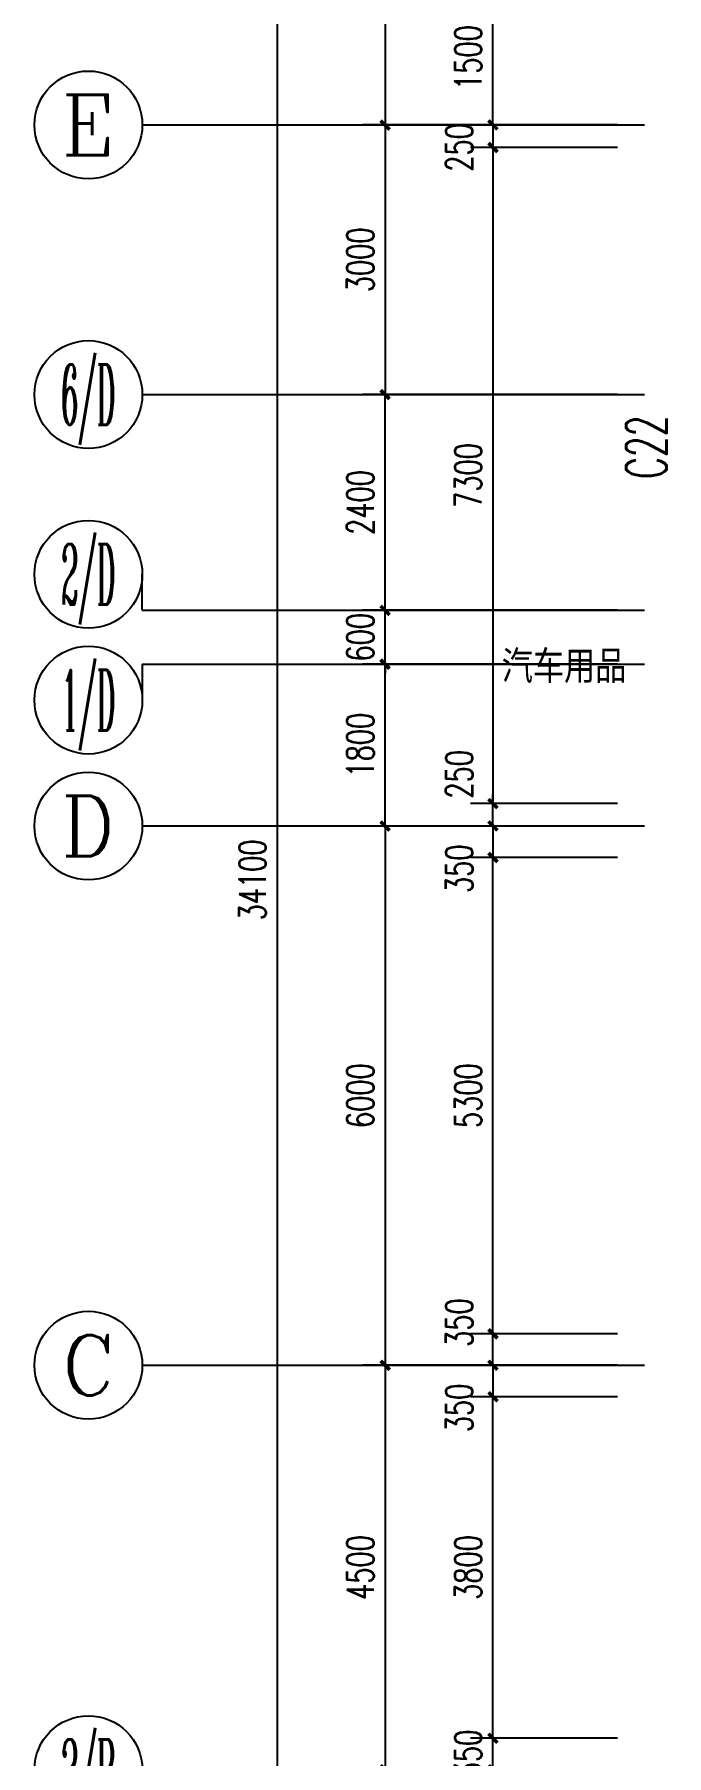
# Model space of a CAD drawing. Extents: x 392800 to 1041602, y -388882 to -94077.
# Drawn here: x 410058 to 417089, y -305442 to -286292 of the extents above; entities that cross this region are included whole.
import ezdxf
from ezdxf.enums import TextEntityAlignment as Align

# ---------------------------------------------------------------- set-up
doc = ezdxf.new("R2010")
doc.units = 0
doc.header["$LTSCALE"] = 1000
doc.header["$MEASUREMENT"] = 0
for name, color, linetype in [('AXIS_TEXT', 7, 'Continuous'), ('IBS-轴号', 160, 'Continuous'), ('IBS－外尺寸标注', 51, 'Continuous'), ('PUB_TEXT', 7, 'Continuous')]:
    doc.layers.add(name, color=color, linetype=linetype)
doc.layers.add('品类文字', color=7, linetype='Continuous', lineweight=5)
doc.styles.add('-仿宋_GB2312', font='', dxfattribs={"width": 0.8})
doc.styles.add('_HZFS', font='txt.shx', dxfattribs={"width": 0.6, "bigfont": 'HZFS.shx'})
doc.styles.add('_TCH_DIM_T3', font='SIMPLEX', dxfattribs={"width": 0.705882, "bigfont": 'GBCBIG'})
doc.styles.add('COMPLEX', font='COMPLEX')
doc.styles.get('-仿宋_GB2312').set_extended_font_data('FangSong_GB2312')
doc.dimstyles.new('_TCH_ARCH&&100', dxfattribs={"dimtxt": 297.5, "dimasz": 100, "dimexe": 250, "dimexo": 300, "dimgap": 126.25, "dimtad": 1, "dimdec": 0, "dimzin": 0, "dimdsep": 46, "dimtxsty": '_TCH_DIM_T3', "dimblk": 'ARCHTICK', "dimcen": 0.09, "dimclrt": 7, "dimazin": 2, "dimtfac": 1, "dimtdec": 0, "dimtix": 1, "dimtmove": 2, "dimatfit": 3, "dimfxl": 1, "dimtolj": 1, "dimtzin": 0, "dimarcsym": 0})

# ---------------------------------------------------------------- blocks, each defined once
blk = doc.blocks.new('_AXISO')
blk.add_circle((0, 0), 0.5)
at = {"layer": 'AXIS_TEXT', "style": 'COMPLEX', "width": 1.041667}
blk.add_attdef('A', text='', height=0.56, dxfattribs=at).set_placement((-0.25, -0.28), (0.25, -0.28), align=Align.FIT)
blk = doc.blocks.new('_ArchTick')
at = {"color": 0, "linetype": 'ByBlock', "const_width": 0.4}
blk.add_lwpolyline([(-0.5, -0.5), (0.5, 0.5)], dxfattribs=at)
blk = doc.blocks.new('*D412')
at = {"layer": 'Defpoints', "color": 0, "transparency": 16777216}
for p in [(413958, -290299), (416843, -290299), (416843, -292699)]:
    blk.add_point(p, dxfattribs=at)
at = {"layer": 'IBS－外尺寸标注', "color": 0, "lineweight": -2, "transparency": 16777216}
for p, q in [((416543, -290299), (413708, -290299)), ((413958, -292699), (413958, -290299)), ((416543, -292699), (413708, -292699))]:
    blk.add_line(p, q, dxfattribs=at)
at = {"layer": 'IBS－外尺寸标注', "color": 0, "lineweight": -2, "transparency": 16777216, "xscale": 100, "yscale": 100, "zscale": 100}
for p, rotation in [((413958, -290299), 90), ((413958, -292699), 270)]:
    blk.add_blockref('_ArchTick', p, dxfattribs=dict(at, rotation=rotation))
at = {"layer": 'IBS－外尺寸标注', "color": 7, "transparency": 16777216, "insert": (413683, -291499), "char_height": 297.5, "attachment_point": 5, "rotation": 90, "style": '_TCH_DIM_T3'}
blk.add_mtext('\\A1;2400', dxfattribs=at)
blk = doc.blocks.new('*D413')
at = {"layer": 'Defpoints', "color": 0, "transparency": 16777216}
for p in [(413958, -292699), (416843, -292699), (416843, -293299)]:
    blk.add_point(p, dxfattribs=at)
at = {"layer": 'IBS－外尺寸标注', "color": 0, "lineweight": -2, "transparency": 16777216}
for p, q in [((413958, -292699), (413958, -292599)), ((416543, -292699), (413708, -292699)), ((413958, -293299), (413958, -292699)), ((416543, -293299), (413708, -293299)), ((413958, -293299), (413958, -293399))]:
    blk.add_line(p, q, dxfattribs=at)
at = {"layer": 'IBS－外尺寸标注', "color": 0, "lineweight": -2, "transparency": 16777216, "xscale": 100, "yscale": 100, "zscale": 100}
for p, rotation in [((413958, -292699), 270), ((413958, -293299), 90)]:
    blk.add_blockref('_ArchTick', p, dxfattribs=dict(at, rotation=rotation))
at = {"layer": 'IBS－外尺寸标注', "color": 7, "transparency": 16777216, "insert": (413683, -292999), "char_height": 297.5, "attachment_point": 5, "rotation": 90, "style": '_TCH_DIM_T3'}
blk.add_mtext('\\A1;600', dxfattribs=at)
blk = doc.blocks.new('*D414')
at = {"layer": 'Defpoints', "color": 0, "transparency": 16777216}
for p in [(413958, -293299), (416843, -293299), (416843, -295099)]:
    blk.add_point(p, dxfattribs=at)
at = {"layer": 'IBS－外尺寸标注', "color": 0, "lineweight": -2, "transparency": 16777216}
for p, q in [((416543, -293299), (413708, -293299)), ((413958, -295099), (413958, -293299)), ((416543, -295099), (413708, -295099))]:
    blk.add_line(p, q, dxfattribs=at)
at = {"layer": 'IBS－外尺寸标注', "color": 0, "lineweight": -2, "transparency": 16777216, "xscale": 100, "yscale": 100, "zscale": 100}
for p, rotation in [((413958, -293299), 90), ((413958, -295099), 270)]:
    blk.add_blockref('_ArchTick', p, dxfattribs=dict(at, rotation=rotation))
at = {"layer": 'IBS－外尺寸标注', "color": 7, "transparency": 16777216, "insert": (413683, -294199), "char_height": 297.5, "attachment_point": 5, "rotation": 90, "style": '_TCH_DIM_T3'}
blk.add_mtext('\\A1;1800', dxfattribs=at)
blk = doc.blocks.new('*D421')
at = {"layer": 'Defpoints', "color": 0, "transparency": 16777216}
for p in [(415158, -305249), (416843, -305249), (416843, -305599)]:
    blk.add_point(p, dxfattribs=at)
at = {"layer": 'IBS－外尺寸标注', "color": 0, "lineweight": -2, "transparency": 16777216}
for p, q in [((416543, -305249), (414908, -305249)), ((415158, -305249), (415158, -305149)), ((415158, -305599), (415158, -305249)), ((416543, -305599), (414908, -305599)), ((415158, -305599), (415158, -305699))]:
    blk.add_line(p, q, dxfattribs=at)
at = {"layer": 'IBS－外尺寸标注', "color": 0, "lineweight": -2, "transparency": 16777216, "xscale": 100, "yscale": 100, "zscale": 100}
for p, rotation in [((415158, -305249), 270), ((415158, -305599), 90)]:
    blk.add_blockref('_ArchTick', p, dxfattribs=dict(at, rotation=rotation))
at = {"layer": 'IBS－外尺寸标注', "color": 7, "transparency": 16777216, "insert": (414883, -305424), "char_height": 297.5, "attachment_point": 5, "rotation": 90, "style": '_TCH_DIM_T3'}
blk.add_mtext('\\A1;350', dxfattribs=at)
blk = doc.blocks.new('*D422')
at = {"layer": 'Defpoints', "color": 0, "transparency": 16777216}
for p in [(416843, -301099), (415158, -301449), (416843, -301449)]:
    blk.add_point(p, dxfattribs=at)
at = {"layer": 'IBS－外尺寸标注', "color": 0, "lineweight": -2, "transparency": 16777216}
for p, q in [((416543, -301099), (414908, -301099)), ((415158, -301099), (415158, -301449)), ((416543, -301449), (414908, -301449))]:
    blk.add_line(p, q, dxfattribs=at)
at = {"layer": 'IBS－外尺寸标注', "color": 0, "lineweight": -2, "transparency": 16777216, "xscale": 100, "yscale": 100, "zscale": 100}
for p, rotation in [((415158, -301099), 90), ((415158, -301449), 270)]:
    blk.add_blockref('_ArchTick', p, dxfattribs=dict(at, rotation=rotation))
at = {"layer": 'IBS－外尺寸标注', "color": 7, "transparency": 16777216, "insert": (414783, -301574), "char_height": 297.5, "attachment_point": 5, "rotation": 90, "style": '_TCH_DIM_T3'}
blk.add_mtext('\\A1;350', dxfattribs=at)
blk = doc.blocks.new('*D423')
at = {"layer": 'Defpoints', "color": 0, "transparency": 16777216}
for p in [(415158, -300749), (416843, -300749), (416843, -301099)]:
    blk.add_point(p, dxfattribs=at)
at = {"layer": 'IBS－外尺寸标注', "color": 0, "lineweight": -2, "transparency": 16777216}
for p, q in [((416543, -300749), (414908, -300749)), ((415158, -301099), (415158, -300749)), ((416543, -301099), (414908, -301099))]:
    blk.add_line(p, q, dxfattribs=at)
at = {"layer": 'IBS－外尺寸标注', "color": 0, "lineweight": -2, "transparency": 16777216, "xscale": 100, "yscale": 100, "zscale": 100}
for p, rotation in [((415158, -300749), 90), ((415158, -301099), 270)]:
    blk.add_blockref('_ArchTick', p, dxfattribs=dict(at, rotation=rotation))
at = {"layer": 'IBS－外尺寸标注', "color": 7, "transparency": 16777216, "insert": (414783, -300624), "char_height": 297.5, "attachment_point": 5, "rotation": 90, "style": '_TCH_DIM_T3'}
blk.add_mtext('\\A1;350', dxfattribs=at)
blk = doc.blocks.new('*D424')
at = {"layer": 'Defpoints', "color": 0, "transparency": 16777216}
for p in [(416843, -295099), (415158, -295449), (416843, -295449)]:
    blk.add_point(p, dxfattribs=at)
at = {"layer": 'IBS－外尺寸标注', "color": 0, "lineweight": -2, "transparency": 16777216}
for p, q in [((416543, -295099), (414908, -295099)), ((415158, -295099), (415158, -295449)), ((416543, -295449), (414908, -295449))]:
    blk.add_line(p, q, dxfattribs=at)
at = {"layer": 'IBS－外尺寸标注', "color": 0, "lineweight": -2, "transparency": 16777216, "xscale": 100, "yscale": 100, "zscale": 100}
for p, rotation in [((415158, -295099), 90), ((415158, -295449), 270)]:
    blk.add_blockref('_ArchTick', p, dxfattribs=dict(at, rotation=rotation))
at = {"layer": 'IBS－外尺寸标注', "color": 7, "transparency": 16777216, "insert": (414783, -295574), "char_height": 297.5, "attachment_point": 5, "rotation": 90, "style": '_TCH_DIM_T3'}
blk.add_mtext('\\A1;350', dxfattribs=at)
blk = doc.blocks.new('*D425')
at = {"layer": 'Defpoints', "color": 0, "transparency": 16777216}
for p in [(415158, -294849), (416843, -294849), (416843, -295099)]:
    blk.add_point(p, dxfattribs=at)
at = {"layer": 'IBS－外尺寸标注', "color": 0, "lineweight": -2, "transparency": 16777216}
for p, q in [((416543, -294849), (414908, -294849)), ((415158, -294849), (415158, -294749)), ((415158, -295099), (415158, -294849)), ((416543, -295099), (414908, -295099)), ((415158, -295099), (415158, -295199))]:
    blk.add_line(p, q, dxfattribs=at)
at = {"layer": 'IBS－外尺寸标注', "color": 0, "lineweight": -2, "transparency": 16777216, "xscale": 100, "yscale": 100, "zscale": 100}
for p, rotation in [((415158, -294849), 270), ((415158, -295099), 90)]:
    blk.add_blockref('_ArchTick', p, dxfattribs=dict(at, rotation=rotation))
at = {"layer": 'IBS－外尺寸标注', "color": 7, "transparency": 16777216, "insert": (414783, -294524), "char_height": 297.5, "attachment_point": 5, "rotation": 90, "style": '_TCH_DIM_T3'}
blk.add_mtext('\\A1;250', dxfattribs=at)
blk = doc.blocks.new('*D426')
at = {"layer": 'Defpoints', "color": 0, "transparency": 16777216}
for p in [(416843, -287299), (415158, -287549), (416843, -287549)]:
    blk.add_point(p, dxfattribs=at)
at = {"layer": 'IBS－外尺寸标注', "color": 0, "lineweight": -2, "transparency": 16777216}
for p, q in [((415158, -287299), (415158, -287199)), ((416543, -287299), (414908, -287299)), ((415158, -287299), (415158, -287549)), ((416543, -287549), (414908, -287549)), ((415158, -287549), (415158, -287649))]:
    blk.add_line(p, q, dxfattribs=at)
at = {"layer": 'IBS－外尺寸标注', "color": 0, "lineweight": -2, "transparency": 16777216, "xscale": 100, "yscale": 100, "zscale": 100}
for p, rotation in [((415158, -287299), 270), ((415158, -287549), 90)]:
    blk.add_blockref('_ArchTick', p, dxfattribs=dict(at, rotation=rotation))
at = {"layer": 'IBS－外尺寸标注', "color": 7, "transparency": 16777216, "insert": (414783, -287549), "char_height": 297.5, "attachment_point": 5, "rotation": 90, "style": '_TCH_DIM_T3'}
blk.add_mtext('\\A1;250', dxfattribs=at)
blk = doc.blocks.new('*D488')
at = {"layer": 'Defpoints', "color": 0, "transparency": 16777216}
for p in [(415158, -301449), (416843, -301449), (416843, -305249)]:
    blk.add_point(p, dxfattribs=at)
at = {"layer": 'IBS－外尺寸标注', "color": 0, "lineweight": -2, "transparency": 16777216}
for p, q in [((416543, -301449), (414908, -301449)), ((415158, -305249), (415158, -301449)), ((416543, -305249), (414908, -305249))]:
    blk.add_line(p, q, dxfattribs=at)
at = {"layer": 'IBS－外尺寸标注', "color": 0, "lineweight": -2, "transparency": 16777216, "xscale": 100, "yscale": 100, "zscale": 100}
for p, rotation in [((415158, -301449), 90), ((415158, -305249), 270)]:
    blk.add_blockref('_ArchTick', p, dxfattribs=dict(at, rotation=rotation))
at = {"layer": 'IBS－外尺寸标注', "color": 7, "transparency": 16777216, "insert": (414883, -303349), "char_height": 297.5, "attachment_point": 5, "rotation": 90, "style": '_TCH_DIM_T3'}
blk.add_mtext('\\A1;3800', dxfattribs=at)
blk = doc.blocks.new('*D489')
at = {"layer": 'Defpoints', "color": 0, "transparency": 16777216}
for p in [(415158, -295449), (416843, -295449), (416843, -300749)]:
    blk.add_point(p, dxfattribs=at)
at = {"layer": 'IBS－外尺寸标注', "color": 0, "lineweight": -2, "transparency": 16777216}
for p, q in [((416543, -295449), (414908, -295449)), ((415158, -300749), (415158, -295449)), ((416543, -300749), (414908, -300749))]:
    blk.add_line(p, q, dxfattribs=at)
at = {"layer": 'IBS－外尺寸标注', "color": 0, "lineweight": -2, "transparency": 16777216, "xscale": 100, "yscale": 100, "zscale": 100}
for p, rotation in [((415158, -295449), 90), ((415158, -300749), 270)]:
    blk.add_blockref('_ArchTick', p, dxfattribs=dict(at, rotation=rotation))
at = {"layer": 'IBS－外尺寸标注', "color": 7, "transparency": 16777216, "insert": (414883, -298099), "char_height": 297.5, "attachment_point": 5, "rotation": 90, "style": '_TCH_DIM_T3'}
blk.add_mtext('\\A1;5300', dxfattribs=at)
blk = doc.blocks.new('*D492')
at = {"layer": 'Defpoints', "color": 0, "transparency": 16777216}
for p in [(416843, -287549), (415158, -294849), (416843, -294849)]:
    blk.add_point(p, dxfattribs=at)
at = {"layer": 'IBS－外尺寸标注', "color": 0, "lineweight": -2, "transparency": 16777216}
for p, q in [((416543, -287549), (414908, -287549)), ((415158, -287549), (415158, -294849)), ((416543, -294849), (414908, -294849))]:
    blk.add_line(p, q, dxfattribs=at)
at = {"layer": 'IBS－外尺寸标注', "color": 0, "lineweight": -2, "transparency": 16777216, "xscale": 100, "yscale": 100, "zscale": 100}
for p, rotation in [((415158, -287549), 90), ((415158, -294849), 270)]:
    blk.add_blockref('_ArchTick', p, dxfattribs=dict(at, rotation=rotation))
at = {"layer": 'IBS－外尺寸标注', "color": 7, "transparency": 16777216, "insert": (414883, -291199), "char_height": 297.5, "attachment_point": 5, "rotation": 90, "style": '_TCH_DIM_T3'}
blk.add_mtext('\\A1;7300', dxfattribs=at)
blk = doc.blocks.new('*D497')
at = {"layer": 'Defpoints', "color": 0, "transparency": 16777216}
for p in [(415158, -285799), (416843, -285799), (416843, -287299)]:
    blk.add_point(p, dxfattribs=at)
at = {"layer": 'IBS－外尺寸标注', "color": 0, "lineweight": -2, "transparency": 16777216}
for p, q in [((416543, -285799), (414908, -285799)), ((415158, -287299), (415158, -285799)), ((416543, -287299), (414908, -287299))]:
    blk.add_line(p, q, dxfattribs=at)
at = {"layer": 'IBS－外尺寸标注', "color": 0, "lineweight": -2, "transparency": 16777216, "xscale": 100, "yscale": 100, "zscale": 100}
for p, rotation in [((415158, -285799), 90), ((415158, -287299), 270)]:
    blk.add_blockref('_ArchTick', p, dxfattribs=dict(at, rotation=rotation))
at = {"layer": 'IBS－外尺寸标注', "color": 7, "transparency": 16777216, "insert": (414883, -286549), "char_height": 297.5, "attachment_point": 5, "rotation": 90, "style": '_TCH_DIM_T3'}
blk.add_mtext('\\A1;1500', dxfattribs=at)
blk = doc.blocks.new('*D501')
at = {"layer": 'Defpoints', "color": 0, "transparency": 16777216}
for p in [(416843, -278649), (412758, -312749), (416843, -312749)]:
    blk.add_point(p, dxfattribs=at)
at = {"layer": 'IBS－外尺寸标注', "color": 0, "lineweight": -2, "transparency": 16777216}
for p, q in [((416543, -278649), (412508, -278649)), ((412758, -278649), (412758, -312749)), ((416543, -312749), (412508, -312749))]:
    blk.add_line(p, q, dxfattribs=at)
at = {"layer": 'IBS－外尺寸标注', "color": 0, "lineweight": -2, "transparency": 16777216, "xscale": 100, "yscale": 100, "zscale": 100}
for p, rotation in [((412758, -278649), 90), ((412758, -312749), 270)]:
    blk.add_blockref('_ArchTick', p, dxfattribs=dict(at, rotation=rotation))
at = {"layer": 'IBS－外尺寸标注', "color": 7, "transparency": 16777216, "insert": (412483, -295699), "char_height": 297.5, "attachment_point": 5, "rotation": 90, "style": '_TCH_DIM_T3'}
blk.add_mtext('\\A1;34100', dxfattribs=at)
blk = doc.blocks.new('*D503')
at = {"layer": 'Defpoints', "color": 0, "transparency": 16777216}
for p in [(416843, -301099), (413958, -305599), (416843, -305599)]:
    blk.add_point(p, dxfattribs=at)
at = {"layer": 'IBS－外尺寸标注', "color": 0, "lineweight": -2, "transparency": 16777216}
for p, q in [((416543, -301099), (413708, -301099)), ((413958, -301099), (413958, -305599)), ((416543, -305599), (413708, -305599))]:
    blk.add_line(p, q, dxfattribs=at)
at = {"layer": 'IBS－外尺寸标注', "color": 0, "lineweight": -2, "transparency": 16777216, "xscale": 100, "yscale": 100, "zscale": 100}
for p, rotation in [((413958, -301099), 90), ((413958, -305599), 270)]:
    blk.add_blockref('_ArchTick', p, dxfattribs=dict(at, rotation=rotation))
at = {"layer": 'IBS－外尺寸标注', "color": 7, "transparency": 16777216, "insert": (413683, -303349), "char_height": 297.5, "attachment_point": 5, "rotation": 90, "style": '_TCH_DIM_T3'}
blk.add_mtext('\\A1;4500', dxfattribs=at)
blk = doc.blocks.new('*D504')
at = {"layer": 'Defpoints', "color": 0, "transparency": 16777216}
for p in [(416843, -295099), (413958, -301099), (416843, -301099)]:
    blk.add_point(p, dxfattribs=at)
at = {"layer": 'IBS－外尺寸标注', "color": 0, "lineweight": -2, "transparency": 16777216}
for p, q in [((416543, -295099), (413708, -295099)), ((413958, -295099), (413958, -301099)), ((416543, -301099), (413708, -301099))]:
    blk.add_line(p, q, dxfattribs=at)
at = {"layer": 'IBS－外尺寸标注', "color": 0, "lineweight": -2, "transparency": 16777216, "xscale": 100, "yscale": 100, "zscale": 100}
for p, rotation in [((413958, -295099), 90), ((413958, -301099), 270)]:
    blk.add_blockref('_ArchTick', p, dxfattribs=dict(at, rotation=rotation))
at = {"layer": 'IBS－外尺寸标注', "color": 7, "transparency": 16777216, "insert": (413683, -298099), "char_height": 297.5, "attachment_point": 5, "rotation": 90, "style": '_TCH_DIM_T3'}
blk.add_mtext('\\A1;6000', dxfattribs=at)
blk = doc.blocks.new('*D505')
at = {"layer": 'Defpoints', "color": 0, "transparency": 16777216}
for p in [(416843, -287299), (413958, -290299), (416843, -290299)]:
    blk.add_point(p, dxfattribs=at)
at = {"layer": 'IBS－外尺寸标注', "color": 0, "lineweight": -2, "transparency": 16777216}
for p, q in [((416543, -287299), (413708, -287299)), ((413958, -287299), (413958, -290299)), ((416543, -290299), (413708, -290299))]:
    blk.add_line(p, q, dxfattribs=at)
at = {"layer": 'IBS－外尺寸标注', "color": 0, "lineweight": -2, "transparency": 16777216, "xscale": 100, "yscale": 100, "zscale": 100}
for p, rotation in [((413958, -287299), 90), ((413958, -290299), 270)]:
    blk.add_blockref('_ArchTick', p, dxfattribs=dict(at, rotation=rotation))
at = {"layer": 'IBS－外尺寸标注', "color": 7, "transparency": 16777216, "insert": (413683, -288799), "char_height": 297.5, "attachment_point": 5, "rotation": 90, "style": '_TCH_DIM_T3'}
blk.add_mtext('\\A1;3000', dxfattribs=at)
blk = doc.blocks.new('*D506')
at = {"layer": 'Defpoints', "color": 0, "transparency": 16777216}
for p in [(416843, -282499), (413958, -287299), (416843, -287299)]:
    blk.add_point(p, dxfattribs=at)
at = {"layer": 'IBS－外尺寸标注', "color": 0, "lineweight": -2, "transparency": 16777216}
for p, q in [((416543, -282499), (413708, -282499)), ((413958, -282499), (413958, -287299)), ((416543, -287299), (413708, -287299))]:
    blk.add_line(p, q, dxfattribs=at)
at = {"layer": 'IBS－外尺寸标注', "color": 0, "lineweight": -2, "transparency": 16777216, "xscale": 100, "yscale": 100, "zscale": 100}
for p, rotation in [((413958, -282499), 90), ((413958, -287299), 270)]:
    blk.add_blockref('_ArchTick', p, dxfattribs=dict(at, rotation=rotation))
at = {"layer": 'IBS－外尺寸标注', "color": 7, "transparency": 16777216, "insert": (413508, -285199), "char_height": 297.5, "attachment_point": 5, "rotation": 90, "style": '_TCH_DIM_T3'}
blk.add_mtext('\\A1;4800', dxfattribs=at)

msp = doc.modelspace()

# ---------------------------------------------------------------- linework, layer by layer
at = {"layer": 'IBS-轴号'}
for p, q in [((411257.8, -287298.7), (416842.6, -287298.7)), ((411257.8, -290298.7), (416842.6, -290298.7)), ((411257.8, -292698.7), (411257.8, -292298.7)), ((411257.8, -292698.7), (416842.6, -292698.7)), ((411257.8, -293298.7), (411257.8, -293698.7)), ((411257.8, -293298.7), (416842.6, -293298.7)), ((411257.8, -295098.7), (416842.6, -295098.7)), ((411257.8, -301098.7), (416842.6, -301098.7))]:
    msp.add_line(p, q, dxfattribs=at)

# ---------------------------------------------------------------- block references
ref = msp.add_blockref('_AXISO', (410657.8, -287298.7), dxfattribs=dict(at, xscale=1200, yscale=1200, zscale=1200))
ref.add_attrib('A', 'E', dxfattribs={"layer": 'AXIS_TEXT', "height": 672, "style": 'COMPLEX', "width": 1.171875}).set_placement((410357.8, -287634.7), (410957.8, -287634.7), align=Align.FIT)
ref = msp.add_blockref('_AXISO', (410657.8, -290298.7), dxfattribs=dict(at, xscale=1200, yscale=1200, zscale=1200))
ref.add_attrib('A', '6/D', dxfattribs={"layer": 'AXIS_TEXT', "height": 672, "style": 'COMPLEX', "width": 0.317797}).set_placement((410357.8, -290634.7), (410957.8, -290634.7), align=Align.FIT)
ref = msp.add_blockref('_AXISO', (410657.8, -292298.7), dxfattribs=dict(at, xscale=1200, yscale=1200, zscale=1200))
ref.add_attrib('A', '2/D', dxfattribs={"layer": 'AXIS_TEXT', "height": 672, "style": 'COMPLEX', "width": 0.317797}).set_placement((410357.8, -292634.7), (410957.8, -292634.7), align=Align.FIT)
ref = msp.add_blockref('_AXISO', (410657.8, -293698.7), dxfattribs=dict(at, xscale=1200, yscale=1200, zscale=1200))
ref.add_attrib('A', '1/D', dxfattribs={"layer": 'AXIS_TEXT', "height": 672, "style": 'COMPLEX', "width": 0.347222}).set_placement((410357.8, -294034.7), (410957.8, -294034.7), align=Align.FIT)
ref = msp.add_blockref('_AXISO', (410657.8, -295098.7), dxfattribs=dict(at, xscale=1200, yscale=1200, zscale=1200))
ref.add_attrib('A', 'D', dxfattribs={"layer": 'AXIS_TEXT', "height": 672, "style": 'COMPLEX', "width": 1.102941}).set_placement((410357.8, -295434.7), (410957.8, -295434.7), align=Align.FIT)
ref = msp.add_blockref('_AXISO', (410657.8, -301098.7), dxfattribs=dict(at, xscale=1200, yscale=1200, zscale=1200))
ref.add_attrib('A', 'C', dxfattribs={"layer": 'AXIS_TEXT', "height": 672, "style": 'COMPLEX', "width": 1.25}).set_placement((410357.8, -301434.7), (410957.8, -301434.7), align=Align.FIT)
ref = msp.add_blockref('_AXISO', (410657.8, -305598.7), dxfattribs=dict(at, xscale=1200, yscale=1200, zscale=1200))
ref.add_attrib('A', '2/B', dxfattribs={"layer": 'AXIS_TEXT', "height": 672, "style": 'COMPLEX', "width": 0.317797}).set_placement((410357.8, -305934.7), (410957.8, -305934.7), align=Align.FIT)

# ---------------------------------------------------------------- texts
at = {"layer": 'PUB_TEXT', "ltscale": 2, "style": '_HZFS', "width": 0.6}
msp.add_text('C22', height=450, rotation=90, dxfattribs=at).set_placement((417089.2, -291237))
at = {"layer": '品类文字', "style": '-仿宋_GB2312', "width": 0.8}
msp.add_text('汽车用品', height=317.52, dxfattribs=at).set_placement((415255.8, -293471.5))

# ---------------------------------------------------------------- dimensions: what is measured, and where the dimension line sits
at = {"layer": 'IBS－外尺寸标注'}
dim = msp.add_aligned_dim(p1=(416842.6, -278648.7), p2=(416842.6, -312748.7), distance=-4084.9, dimstyle='_TCH_ARCH&&100', dxfattribs=at)
dim.commit()
dim.dimension.update_dxf_attribs({"geometry": '*D501', "text_midpoint": (412482.8, -295698.7)})
for base, p1, p2, picture, middle in [((413957.8, -287298.7), (416842.6, -282498.7), (416842.6, -287298.7), '*D506', (413507.8, -285198.7)), ((415157.8, -287548.7), (416842.6, -287298.7), (416842.6, -287548.7), '*D426', (414782.8, -287548.7)), ((415157.8, -294848.7), (416842.6, -295098.7), (416842.6, -294848.7), '*D425', (414782.8, -294523.7)), ((415157.8, -295448.7), (416842.6, -295098.7), (416842.6, -295448.7), '*D424', (414782.8, -295573.7)), ((415157.8, -300748.7), (416842.6, -301098.7), (416842.6, -300748.7), '*D423', (414782.8, -300623.7)), ((415157.8, -301448.7), (416842.6, -301098.7), (416842.6, -301448.7), '*D422', (414782.8, -301573.7))]:
    dim = msp.add_linear_dim(base=base, p1=p1, p2=p2, angle=90, dimstyle='_TCH_ARCH&&100', dxfattribs=at)
    dim.commit()
    dim.dimension.update_dxf_attribs({"geometry": picture, "text_midpoint": middle, "dimtype": 160})
for base, p1, p2, picture, middle in [((415157.8, -285798.7), (416842.6, -287298.7), (416842.6, -285798.7), '*D497', (414882.8, -286548.7)), ((413957.8, -290298.7), (416842.6, -287298.7), (416842.6, -290298.7), '*D505', (413682.8, -288798.7)), ((415157.8, -294848.7), (416842.6, -287548.7), (416842.6, -294848.7), '*D492', (414882.8, -291198.7)), ((413957.8, -290298.7), (416842.6, -292698.7), (416842.6, -290298.7), '*D412', (413682.8, -291498.7)), ((413957.8, -292698.7), (416842.6, -293298.7), (416842.6, -292698.7), '*D413', (413682.8, -292998.7)), ((413957.8, -293298.7), (416842.6, -295098.7), (416842.6, -293298.7), '*D414', (413682.8, -294198.7)), ((413957.8, -301098.7), (416842.6, -295098.7), (416842.6, -301098.7), '*D504', (413682.8, -298098.7)), ((415157.8, -295448.7), (416842.6, -300748.7), (416842.6, -295448.7), '*D489', (414882.8, -298098.7)), ((413957.8, -305598.7), (416842.6, -301098.7), (416842.6, -305598.7), '*D503', (413682.8, -303348.7)), ((415157.8, -301448.7), (416842.6, -305248.7), (416842.6, -301448.7), '*D488', (414882.8, -303348.7)), ((415157.8, -305248.7), (416842.6, -305598.7), (416842.6, -305248.7), '*D421', (414882.8, -305423.7))]:
    dim = msp.add_linear_dim(base=base, p1=p1, p2=p2, angle=90, dimstyle='_TCH_ARCH&&100', dxfattribs=at)
    dim.commit()
    dim.dimension.update_dxf_attribs({"geometry": picture, "text_midpoint": middle})

doc.saveas('drawing.dxf')
